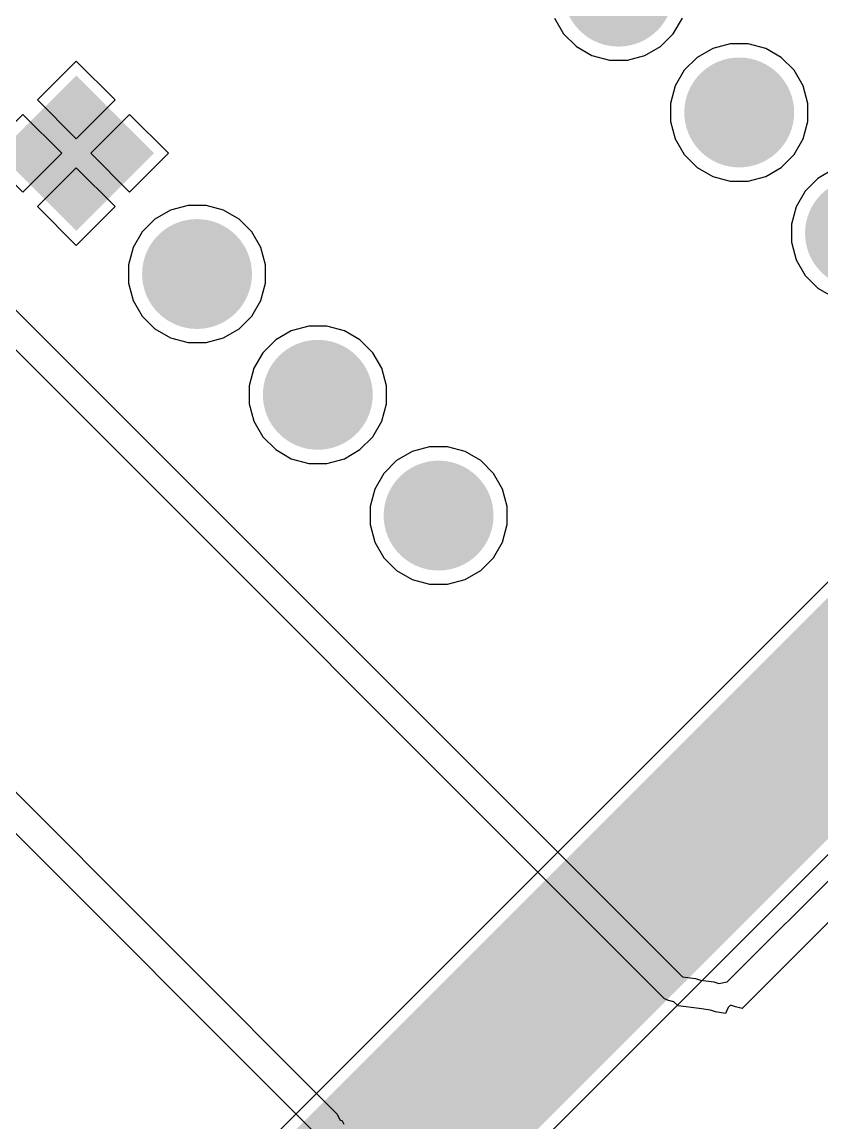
# Model space of a CAD drawing. Header units: millimetres. Extents: x 95 to 305, y 96 to 295.
# Drawn here: x 168.77 to 180.48, y 159.14 to 175.26 of the extents above; entities that cross this region are included whole.
import ezdxf

# ---------------------------------------------------------------- set-up
doc = ezdxf.new("R2010")
doc.units = ezdxf.units.MM
for name, color, linetype in [('BottomLayer', 5, 'Continuous'), ('BottomOverlay', 54, 'Continuous'), ('BottomSolder', 6, 'Continuous'), ('MultiLayer', 9, 'Continuous'), ('PadHoleLayer', 156, 'Continuous')]:
    doc.layers.add(name, color=color, linetype=linetype)

# ---------------------------------------------------------------- blocks, each defined once
blk = doc.blocks.new('JST_XH_4_41')
at = {"layer": 'BottomLayer'}
blk.add_hatch(color=5, dxfattribs=at).paths.add_polyline_path([(-4.504, 0.229), (-2.996, 0.229), (-2.996, -1.279), (-4.504, -1.279)])
h = blk.add_hatch(color=5, dxfattribs=at)
edge = h.paths.add_edge_path()
edge.add_arc((-1.25, -0.525), 0.754, 0, 360)
h = blk.add_hatch(color=5, dxfattribs=at)
edge = h.paths.add_edge_path()
edge.add_arc((1.25, -0.525), 0.754, 0, 360)
h = blk.add_hatch(color=5, dxfattribs=at)
edge = h.paths.add_edge_path()
edge.add_arc((3.75, -0.525), 0.754, 0, 360)
at = {"layer": 'BottomSolder'}
blk.add_hatch(color=6, dxfattribs=at).paths.add_polyline_path([(-4.554, 0.279), (-2.946, 0.279), (-2.946, -1.329), (-4.554, -1.329)])
h = blk.add_hatch(color=6, dxfattribs=at)
edge = h.paths.add_edge_path()
edge.add_arc((-1.25, -0.525), 0.804, 0, 360)
h = blk.add_hatch(color=6, dxfattribs=at)
edge = h.paths.add_edge_path()
edge.add_arc((1.25, -0.525), 0.804, 0, 360)
h = blk.add_hatch(color=6, dxfattribs=at)
edge = h.paths.add_edge_path()
edge.add_arc((3.75, -0.525), 0.804, 0, 360)
at = {"layer": 'MultiLayer'}
h = blk.add_hatch(color=9, dxfattribs=at)
edge = h.paths.add_edge_path()
edge.add_arc((-1.25, -0.525), 0.754, 0, 360)
h = blk.add_hatch(color=9, dxfattribs=at)
edge = h.paths.add_edge_path()
edge.add_arc((1.25, -0.525), 0.754, 0, 360)
h = blk.add_hatch(color=9, dxfattribs=at)
edge = h.paths.add_edge_path()
edge.add_arc((3.75, -0.525), 0.754, 0, 360)
at = {"layer": 'PadHoleLayer'}
h = blk.add_hatch(color=156, dxfattribs=at)
edge = h.paths.add_edge_path()
edge.add_arc((-3.75, -0.525), 0.5, 0, 360)
h = blk.add_hatch(color=156, dxfattribs=at)
edge = h.paths.add_edge_path()
edge.add_arc((-1.25, -0.525), 0.5, 0, 360)
h = blk.add_hatch(color=156, dxfattribs=at)
edge = h.paths.add_edge_path()
edge.add_arc((1.25, -0.525), 0.5, 0, 360)
h = blk.add_hatch(color=156, dxfattribs=at)
edge = h.paths.add_edge_path()
edge.add_arc((3.75, -0.525), 0.5, 0, 360)
blk = doc.blocks.new('JST_XH_8_48')
at = {"layer": 'BottomLayer'}
blk.add_hatch(color=5, dxfattribs=at).paths.add_polyline_path([(-9.504, 0.737), (-7.996, 0.737), (-7.996, -0.771), (-9.504, -0.771)])
h = blk.add_hatch(color=5, dxfattribs=at)
edge = h.paths.add_edge_path()
edge.add_arc((-6.25, -0.017), 0.754, 0, 360)
h = blk.add_hatch(color=5, dxfattribs=at)
edge = h.paths.add_edge_path()
edge.add_arc((-3.75, -0.017), 0.754, 0, 360)
h = blk.add_hatch(color=5, dxfattribs=at)
edge = h.paths.add_edge_path()
edge.add_arc((-1.25, -0.017), 0.754, 0, 360)
h = blk.add_hatch(color=5, dxfattribs=at)
edge = h.paths.add_edge_path()
edge.add_arc((1.25, -0.017), 0.754, 0, 360)
h = blk.add_hatch(color=5, dxfattribs=at)
edge = h.paths.add_edge_path()
edge.add_arc((3.75, -0.017), 0.754, 0, 360)
h = blk.add_hatch(color=5, dxfattribs=at)
edge = h.paths.add_edge_path()
edge.add_arc((6.25, -0.017), 0.754, 0, 360)
h = blk.add_hatch(color=5, dxfattribs=at)
edge = h.paths.add_edge_path()
edge.add_arc((8.75, -0.017), 0.754, 0, 360)
at = {"layer": 'BottomSolder'}
blk.add_hatch(color=6, dxfattribs=at).paths.add_polyline_path([(-9.554, 0.787), (-7.946, 0.787), (-7.946, -0.821), (-9.554, -0.821)])
h = blk.add_hatch(color=6, dxfattribs=at)
edge = h.paths.add_edge_path()
edge.add_arc((-6.25, -0.017), 0.804, 0, 360)
h = blk.add_hatch(color=6, dxfattribs=at)
edge = h.paths.add_edge_path()
edge.add_arc((-3.75, -0.017), 0.804, 0, 360)
h = blk.add_hatch(color=6, dxfattribs=at)
edge = h.paths.add_edge_path()
edge.add_arc((-1.25, -0.017), 0.804, 0, 360)
h = blk.add_hatch(color=6, dxfattribs=at)
edge = h.paths.add_edge_path()
edge.add_arc((1.25, -0.017), 0.804, 0, 360)
h = blk.add_hatch(color=6, dxfattribs=at)
edge = h.paths.add_edge_path()
edge.add_arc((3.75, -0.017), 0.804, 0, 360)
h = blk.add_hatch(color=6, dxfattribs=at)
edge = h.paths.add_edge_path()
edge.add_arc((6.25, -0.017), 0.804, 0, 360)
h = blk.add_hatch(color=6, dxfattribs=at)
edge = h.paths.add_edge_path()
edge.add_arc((8.75, -0.017), 0.804, 0, 360)
at = {"layer": 'MultiLayer'}
blk.add_hatch(color=9, dxfattribs=at).paths.add_polyline_path([(-9.504, 0.737), (-7.996, 0.737), (-7.996, -0.771), (-9.504, -0.771)])
h = blk.add_hatch(color=9, dxfattribs=at)
edge = h.paths.add_edge_path()
edge.add_arc((-6.25, -0.017), 0.754, 0, 360)
h = blk.add_hatch(color=9, dxfattribs=at)
edge = h.paths.add_edge_path()
edge.add_arc((-3.75, -0.017), 0.754, 0, 360)
h = blk.add_hatch(color=9, dxfattribs=at)
edge = h.paths.add_edge_path()
edge.add_arc((-1.25, -0.017), 0.754, 0, 360)
h = blk.add_hatch(color=9, dxfattribs=at)
edge = h.paths.add_edge_path()
edge.add_arc((1.25, -0.017), 0.754, 0, 360)
h = blk.add_hatch(color=9, dxfattribs=at)
edge = h.paths.add_edge_path()
edge.add_arc((3.75, -0.017), 0.754, 0, 360)
h = blk.add_hatch(color=9, dxfattribs=at)
edge = h.paths.add_edge_path()
edge.add_arc((6.25, -0.017), 0.754, 0, 360)
h = blk.add_hatch(color=9, dxfattribs=at)
edge = h.paths.add_edge_path()
edge.add_arc((8.75, -0.017), 0.754, 0, 360)
at = {"layer": 'PadHoleLayer'}
h = blk.add_hatch(color=156, dxfattribs=at)
edge = h.paths.add_edge_path()
edge.add_arc((-8.75, -0.017), 0.5, 0, 360)
h = blk.add_hatch(color=156, dxfattribs=at)
edge = h.paths.add_edge_path()
edge.add_arc((-6.25, -0.017), 0.5, 0, 360)
h = blk.add_hatch(color=156, dxfattribs=at)
edge = h.paths.add_edge_path()
edge.add_arc((-3.75, -0.017), 0.5, 0, 360)
h = blk.add_hatch(color=156, dxfattribs=at)
edge = h.paths.add_edge_path()
edge.add_arc((-1.25, -0.017), 0.5, 0, 360)
h = blk.add_hatch(color=156, dxfattribs=at)
edge = h.paths.add_edge_path()
edge.add_arc((1.25, -0.017), 0.5, 0, 360)
h = blk.add_hatch(color=156, dxfattribs=at)
edge = h.paths.add_edge_path()
edge.add_arc((3.75, -0.017), 0.5, 0, 360)
h = blk.add_hatch(color=156, dxfattribs=at)
edge = h.paths.add_edge_path()
edge.add_arc((6.25, -0.017), 0.5, 0, 360)
h = blk.add_hatch(color=156, dxfattribs=at)
edge = h.paths.add_edge_path()
edge.add_arc((8.75, -0.017), 0.5, 0, 360)

msp = doc.modelspace()

# ---------------------------------------------------------------- linework, layer by layer
at = {"layer": 'BottomLayer'}
for p, q in [((176.564, 175.312), (176.697, 175.084)), ((178.303, 175.084), (178.436, 175.312)), ((176.697, 175.084), (176.884, 174.897)), ((178.116, 174.897), (178.303, 175.084)), ((176.884, 174.897), (177.112, 174.764)), ((177.888, 174.764), (178.116, 174.897)), ((178.88, 174.868), (178.651, 174.736)), ((179.136, 174.936), (178.88, 174.868)), ((179.4, 174.936), (179.136, 174.936)), ((179.655, 174.868), (179.4, 174.936)), ((179.884, 174.736), (179.655, 174.868)), ((169.564, 174.685), (168.996, 174.116)), ((170.133, 174.116), (169.564, 174.685)), ((177.112, 174.764), (177.368, 174.696)), ((177.368, 174.696), (177.632, 174.696)), ((177.632, 174.696), (177.888, 174.764)), ((178.651, 174.736), (178.464, 174.549)), ((180.071, 174.549), (179.884, 174.736)), ((178.464, 174.549), (178.332, 174.32)), ((180.203, 174.32), (180.071, 174.549)), ((178.332, 174.32), (178.264, 174.064)), ((180.272, 174.064), (180.203, 174.32)), ((168.996, 174.116), (169.564, 173.548)), ((169.564, 173.548), (170.133, 174.116)), ((178.264, 174.064), (178.264, 173.8)), ((180.272, 173.8), (180.272, 174.064)), ((168.784, 173.904), (168.215, 173.336)), ((169.352, 173.336), (168.784, 173.904)), ((170.345, 173.904), (169.777, 173.336)), ((170.914, 173.336), (170.345, 173.904)), ((178.264, 173.8), (178.332, 173.545)), ((180.203, 173.545), (180.272, 173.8)), ((178.332, 173.545), (178.464, 173.316)), ((180.071, 173.316), (180.203, 173.545)), ((168.215, 173.336), (168.784, 172.767)), ((168.784, 172.767), (169.352, 173.336)), ((169.777, 173.336), (170.345, 172.767)), ((170.345, 172.767), (170.914, 173.336)), ((178.464, 173.316), (178.651, 173.129)), ((179.884, 173.129), (180.071, 173.316)), ((169.564, 173.123), (168.996, 172.555)), ((170.133, 172.555), (169.564, 173.123)), ((178.651, 173.129), (178.88, 172.997)), ((179.655, 172.997), (179.884, 173.129)), ((180.648, 173.1), (180.419, 172.968)), ((178.88, 172.997), (179.136, 172.928)), ((179.136, 172.928), (179.4, 172.928)), ((179.4, 172.928), (179.655, 172.997)), ((180.419, 172.968), (180.232, 172.781)), ((180.232, 172.781), (180.1, 172.552)), ((168.996, 172.555), (169.564, 171.986)), ((169.564, 171.986), (170.133, 172.555)), ((170.945, 172.503), (170.716, 172.371)), ((171.2, 172.572), (170.945, 172.503)), ((171.464, 172.572), (171.2, 172.572)), ((171.72, 172.503), (171.464, 172.572)), ((171.949, 172.371), (171.72, 172.503)), ((180.1, 172.552), (180.032, 172.297)), ((170.716, 172.371), (170.529, 172.184)), ((172.136, 172.184), (171.949, 172.371)), ((180.032, 172.297), (180.032, 172.032)), ((170.529, 172.184), (170.397, 171.955)), ((172.268, 171.955), (172.136, 172.184)), ((170.397, 171.955), (170.328, 171.7)), ((172.336, 171.7), (172.268, 171.955)), ((180.032, 172.032), (180.1, 171.777)), ((180.1, 171.777), (180.232, 171.548)), ((170.328, 171.7), (170.328, 171.436)), ((172.336, 171.436), (172.336, 171.7)), ((180.232, 171.548), (180.419, 171.361)), ((170.328, 171.436), (170.397, 171.18)), ((172.268, 171.18), (172.336, 171.436)), ((180.419, 171.361), (180.648, 171.229)), ((170.397, 171.18), (170.529, 170.951)), ((172.136, 170.951), (172.268, 171.18)), ((170.529, 170.951), (170.716, 170.764)), ((171.949, 170.764), (172.136, 170.951)), ((170.716, 170.764), (170.945, 170.632)), ((171.72, 170.632), (171.949, 170.764)), ((172.712, 170.736), (172.484, 170.603)), ((172.968, 170.804), (172.712, 170.736)), ((173.232, 170.804), (172.968, 170.804)), ((173.488, 170.736), (173.232, 170.804)), ((173.716, 170.603), (173.488, 170.736)), ((170.945, 170.632), (171.2, 170.564)), ((171.2, 170.564), (171.464, 170.564)), ((171.464, 170.564), (171.72, 170.632)), ((172.484, 170.603), (172.297, 170.416)), ((173.903, 170.416), (173.716, 170.603)), ((172.297, 170.416), (172.164, 170.188)), ((174.036, 170.188), (173.903, 170.416)), ((172.164, 170.188), (172.096, 169.932)), ((174.104, 169.932), (174.036, 170.188)), ((172.096, 169.932), (172.096, 169.668)), ((174.104, 169.668), (174.104, 169.932)), ((172.096, 169.668), (172.164, 169.412)), ((174.036, 169.412), (174.104, 169.668)), ((172.164, 169.412), (172.297, 169.184)), ((173.903, 169.184), (174.036, 169.412)), ((172.297, 169.184), (172.484, 168.997)), ((173.716, 168.997), (173.903, 169.184)), ((174.736, 169.036), (174.48, 168.968)), ((175, 169.036), (174.736, 169.036)), ((175.255, 168.968), (175, 169.036)), ((172.484, 168.997), (172.712, 168.864)), ((173.488, 168.864), (173.716, 168.997)), ((174.48, 168.968), (174.251, 168.836)), ((175.484, 168.836), (175.255, 168.968)), ((172.712, 168.864), (172.968, 168.796)), ((172.968, 168.796), (173.232, 168.796)), ((173.232, 168.796), (173.488, 168.864)), ((174.251, 168.836), (174.064, 168.649)), ((175.671, 168.649), (175.484, 168.836)), ((174.064, 168.649), (173.932, 168.42)), ((175.803, 168.42), (175.671, 168.649)), ((173.932, 168.42), (173.864, 168.164)), ((175.872, 168.164), (175.803, 168.42)), ((181.602, 168.098), (165.549, 152.046)), ((173.864, 168.164), (173.864, 167.9)), ((175.872, 167.9), (175.872, 168.164)), ((173.864, 167.9), (173.932, 167.645)), ((175.803, 167.645), (175.872, 167.9)), ((173.932, 167.645), (174.064, 167.416)), ((175.671, 167.416), (175.803, 167.645)), ((174.064, 167.416), (174.251, 167.229)), ((175.484, 167.229), (175.671, 167.416)), ((174.251, 167.229), (174.48, 167.097)), ((175.255, 167.097), (175.484, 167.229)), ((174.48, 167.097), (174.736, 167.028)), ((174.736, 167.028), (175, 167.028)), ((175, 167.028), (175.255, 167.097)), ((164.898, 147.402), (183.185, 165.688))]:
    msp.add_line(p, q, dxfattribs=at)
at = {"layer": 'BottomLayer', "const_width": 2.5}
msp.add_lwpolyline([(163.9, 148.4), (182.6, 167.1)], dxfattribs=at)
at = {"layer": 'BottomOverlay'}
for p, q in [((161.118, 178.599), (178.435, 161.281)), ((179.092, 161.208), (193.124, 175.24)), ((193.392, 174.899), (180.322, 161.829)), ((159.219, 173.439), (173.385, 159.273)), ((173.02, 159.03), (158.939, 173.111)), ((178.167, 160.965), (167.799, 171.334)), ((180.309, 161.817), (179.311, 160.819)), ((180.322, 161.829), (180.309, 161.817)), ((178.435, 161.281), (178.63, 161.257)), ((178.63, 161.257), (178.703, 161.233)), ((178.703, 161.233), (178.898, 161.208)), ((178.898, 161.208), (178.971, 161.184)), ((178.971, 161.184), (179.092, 161.208)), ((178.216, 160.941), (178.167, 160.965)), ((178.313, 160.916), (178.216, 160.941)), ((178.374, 160.856), (178.313, 160.916)), ((178.679, 160.819), (178.374, 160.856)), ((178.849, 160.795), (178.679, 160.819)), ((179.105, 160.831), (179.068, 160.746)), ((179.141, 160.868), (179.105, 160.831)), ((179.214, 160.843), (179.141, 160.868)), ((179.311, 160.819), (179.214, 160.843)), ((178.922, 160.77), (178.849, 160.795)), ((179.068, 160.746), (178.922, 160.77)), ((173.385, 159.273), (173.421, 159.188)), ((173.421, 159.188), (173.458, 159.176)), ((173.458, 159.176), (173.482, 159.127))]:
    msp.add_line(p, q, dxfattribs=at)

# ---------------------------------------------------------------- block references
at = {"rotation": 315}
for name, p in [('JST_XH_8_48', (176.628, 176.596)), ('JST_XH_4_41', (172.587, 171.055))]:
    msp.add_blockref(name, p, dxfattribs=at)

doc.saveas('drawing.dxf')
